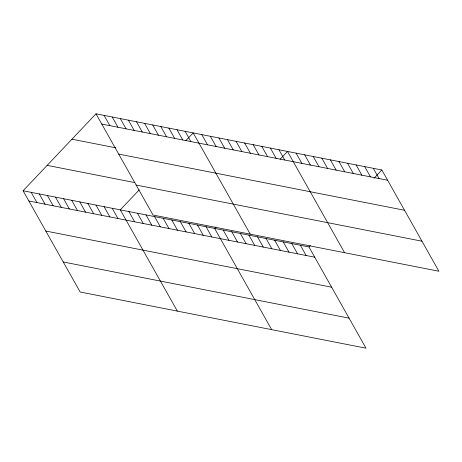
<?xml version="1.0" encoding="UTF-8"?>
<svg xmlns="http://www.w3.org/2000/svg" width="462" height="462" viewBox="0 0 462 462"><rect width="100%" height="100%" fill="white"/><g stroke="black" fill="none" stroke-linecap="round" stroke-linejoin="round"><path stroke-width="0.69" d="M23.1 190.76L308.951 246.945L366.002 348.192L80.151 292.007L23.1 190.76L95.998 113.808L381.849 169.993L438.9 271.24L153.049 215.055L95.998 113.808M139.258 189.842L120.287 209.863L177.339 311.111M185.788 140.725L193.191 132.912L250.242 234.159M216.008 226.94L214.616 228.401L271.668 329.649M280.116 159.263L287.52 151.449L344.571 252.702M308.951 246.945L310.337 245.478M373.983 178.292L381.849 169.993M101.773 124.053L387.624 180.238M71.945 139.201L115.812 147.823M118.694 154.089L404.545 210.268M47.159 165.367L134.898 182.611M136.128 185.025L421.979 241.21M28.875 201.005L314.726 257.19M45.796 231.035L331.647 287.22M63.23 261.977L349.081 318.162M373.273 168.307L379.048 178.551M364.697 166.62L370.472 176.871M356.121 164.934L361.896 175.185M347.545 163.248L353.32 173.498M338.969 161.567L344.744 171.812M330.399 159.881L336.169 170.126M321.823 158.195L327.593 168.439M313.248 156.508L319.017 166.753M304.672 154.822L310.447 165.067M296.096 153.136L301.871 163.386M278.944 149.769L284.719 160.014M270.368 148.083L276.143 158.327M261.792 146.396L267.567 156.641M253.216 144.71L258.991 154.955M244.641 143.024L250.416 153.268M300.375 245.258L306.15 255.503M236.065 141.337L241.84 151.588M291.799 243.572L297.574 253.817M227.489 139.651L233.264 149.902M283.223 241.886L288.998 252.137M218.913 137.965L224.688 148.215M274.647 240.2L280.422 250.45M210.337 136.284L216.112 146.529M266.072 238.513L271.847 248.764M201.767 134.598L207.536 144.843M257.496 236.833L263.271 247.078M248.92 235.146L254.695 245.391M185.089 131.318L190.864 141.568M240.344 233.46L246.119 243.705M176.992 129.73L182.767 139.974M231.768 231.774L237.543 242.019M168.89 128.136L174.665 138.381M223.192 230.088L228.967 240.332M160.793 126.542L166.568 136.792M152.691 124.954L158.466 135.199M206.046 226.715L211.815 236.966M144.594 123.36L150.369 133.605M197.47 225.034L203.24 235.279M136.498 121.766L142.267 132.017M188.894 223.348L194.664 233.593M128.396 120.178L134.171 130.423M180.319 221.662L186.094 231.907M120.299 118.584L126.074 128.829M171.743 219.976L177.518 230.22M112.197 116.99L117.972 127.241M163.167 218.289L168.942 228.534M104.1 115.402L109.875 125.647M154.591 216.603L160.366 226.854M146.015 214.917L151.79 225.167M137.439 213.23L143.214 223.481M128.863 211.55L134.638 221.795M112.191 208.27L117.966 218.514M104.089 206.676L109.864 216.926M95.992 205.088L101.767 215.332M87.89 203.494L93.665 213.744M79.793 201.9L85.568 212.15M71.697 200.312L77.466 210.557M63.594 198.718L69.369 208.968M55.498 197.13L61.273 207.374M47.395 195.536L53.17 205.781M39.299 193.942L45.074 204.192M31.197 192.354L36.972 202.599"/></g></svg>
